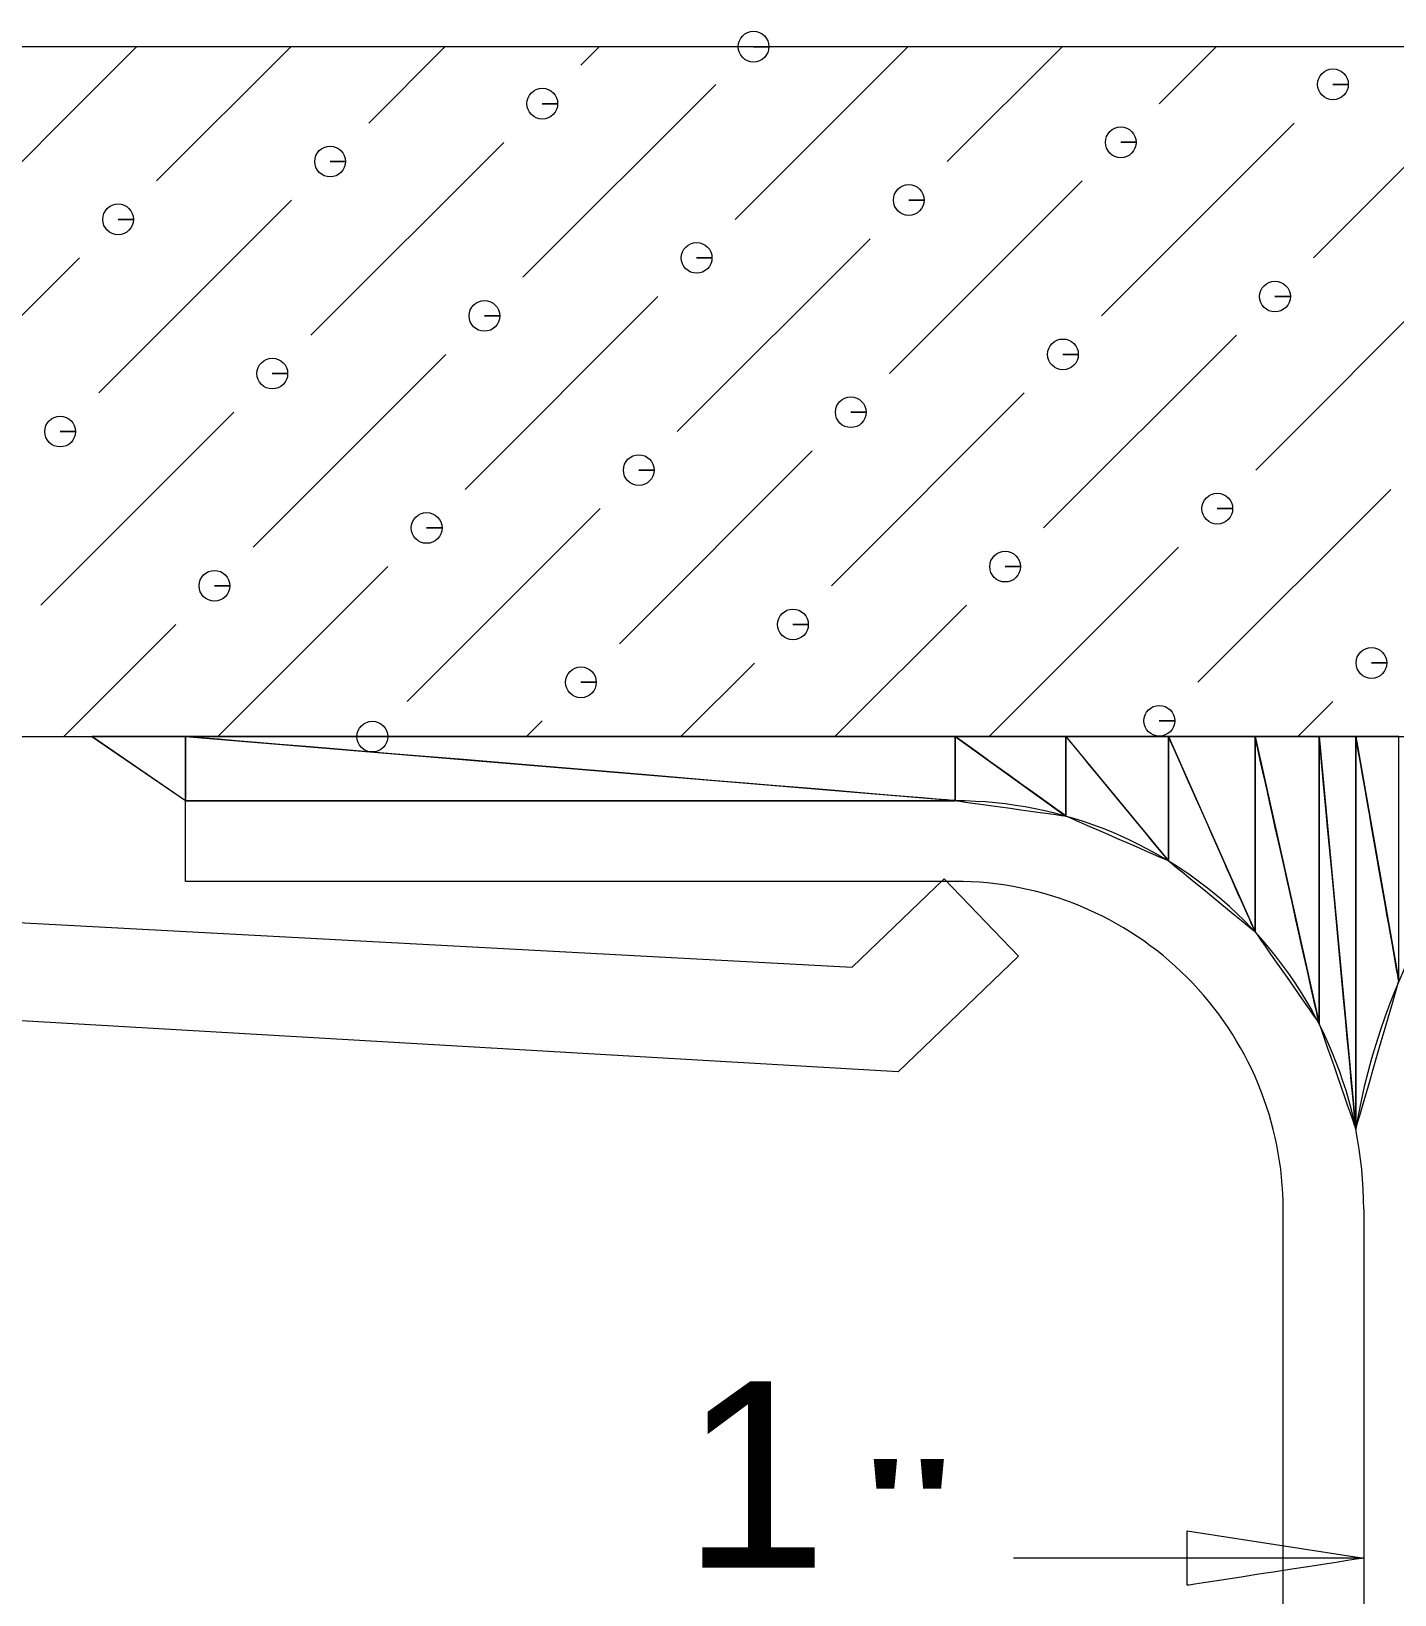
# Model space of a CAD drawing. Extents: x 2941 to 4341, y 9759 to 10726.
# Drawn here: x 3285.1 to 3309.84, y 10193.56 to 10221.91 of the extents above; entities that cross this region are included whole.
import ezdxf

# ---------------------------------------------------------------- set-up
doc = ezdxf.new("R2010")
doc.units = 0
doc.layers.add('尺寸標注', color=1, linetype='CONTINUOUS', lineweight=30)
doc.styles.add('0', font='arial.ttf', dxfattribs={"height": 1})

msp = doc.modelspace()

# ---------------------------------------------------------------- linework, layer by layer
at = {"layer": '尺寸標注', "lineweight": 9}
for points, knots in [([(3298.20741, 10221.63187), (3298.20741, 10221.63187), (3298.48668, 10221.63187), (3298.48668, 10221.63187), (3298.48668, 10221.63187), (3298.48668, 10221.78593), (3298.36147, 10221.91113), (3298.20741, 10221.91113), (3298.20741, 10221.91113), (3298.0539, 10221.91113), (3297.9287, 10221.78593), (3297.9287, 10221.63187), (3297.9287, 10221.63187), (3297.9287, 10221.47836), (3298.0539, 10221.35315), (3298.20741, 10221.35315), (3298.20741, 10221.35315), (3298.36147, 10221.35315), (3298.48668, 10221.47836), (3298.48668, 10221.63187), (3298.48668, 10221.63187), (3298.48668, 10221.63187), (3298.20741, 10221.63187), (3298.20741, 10221.63187)], [0, 0, 0, 0, 0.14285714, 0.14285714, 0.14285714, 0.14285715, 0.28571429, 0.28571429, 0.28571429, 0.2857143, 0.42857143, 0.42857143, 0.42857143, 0.42857144, 0.57142857, 0.57142857, 0.57142857, 0.57142858, 0.71428571, 0.71428571, 0.71428571, 0.71428572, 1, 1, 1, 1]), ([(3308.71762, 10220.94868), (3308.71762, 10220.94868), (3308.99633, 10220.94868), (3308.99633, 10220.94868), (3308.99633, 10220.94868), (3308.99633, 10221.1022), (3308.87113, 10221.22795), (3308.71762, 10221.22795), (3308.71762, 10221.22795), (3308.56356, 10221.22795), (3308.43835, 10221.1022), (3308.43835, 10220.94868), (3308.43835, 10220.94868), (3308.43835, 10220.79462), (3308.56356, 10220.66942), (3308.71762, 10220.66942), (3308.71762, 10220.66942), (3308.87113, 10220.66942), (3308.99633, 10220.79462), (3308.99633, 10220.94868), (3308.99633, 10220.94868), (3308.99633, 10220.94868), (3308.71762, 10220.94868), (3308.71762, 10220.94868)], [0, 0, 0, 0, 0.14285714, 0.14285714, 0.14285714, 0.14285715, 0.28571429, 0.28571429, 0.28571429, 0.2857143, 0.42857143, 0.42857143, 0.42857143, 0.42857144, 0.57142857, 0.57142857, 0.57142857, 0.57142858, 0.71428571, 0.71428571, 0.71428571, 0.71428572, 1, 1, 1, 1]), ([(3294.37503, 10220.59811), (3294.37503, 10220.59811), (3294.65375, 10220.59811), (3294.65375, 10220.59811), (3294.65375, 10220.59811), (3294.65375, 10220.75162), (3294.52854, 10220.87737), (3294.37503, 10220.87737), (3294.37503, 10220.87737), (3294.22097, 10220.87737), (3294.09577, 10220.75162), (3294.09577, 10220.59811), (3294.09577, 10220.59811), (3294.09577, 10220.44405), (3294.22097, 10220.31884), (3294.37503, 10220.31884), (3294.37503, 10220.31884), (3294.52854, 10220.31884), (3294.65375, 10220.44405), (3294.65375, 10220.59811), (3294.65375, 10220.59811), (3294.65375, 10220.59811), (3294.37503, 10220.59811), (3294.37503, 10220.59811)], [0, 0, 0, 0, 0.14285714, 0.14285714, 0.14285714, 0.14285715, 0.28571429, 0.28571429, 0.28571429, 0.2857143, 0.42857143, 0.42857143, 0.42857143, 0.42857144, 0.57142857, 0.57142857, 0.57142857, 0.57142858, 0.71428571, 0.71428571, 0.71428571, 0.71428572, 1, 1, 1, 1]), ([(3304.8689, 10219.89695), (3304.8689, 10219.89695), (3305.14816, 10219.89695), (3305.14816, 10219.89695), (3305.14816, 10219.89695), (3305.14816, 10220.05047), (3305.02241, 10220.17622), (3304.8689, 10220.17622), (3304.8689, 10220.17622), (3304.71539, 10220.17622), (3304.58964, 10220.05047), (3304.58964, 10219.89695), (3304.58964, 10219.89695), (3304.58964, 10219.74344), (3304.71539, 10219.61769), (3304.8689, 10219.61769), (3304.8689, 10219.61769), (3305.02241, 10219.61769), (3305.14816, 10219.74344), (3305.14816, 10219.89695), (3305.14816, 10219.89695), (3305.14816, 10219.89695), (3304.8689, 10219.89695), (3304.8689, 10219.89695)], [0, 0, 0, 0, 0.14285714, 0.14285714, 0.14285714, 0.14285715, 0.28571429, 0.28571429, 0.28571429, 0.2857143, 0.42857143, 0.42857143, 0.42857143, 0.42857144, 0.57142857, 0.57142857, 0.57142857, 0.57142858, 0.71428571, 0.71428571, 0.71428571, 0.71428572, 1, 1, 1, 1]), ([(3290.52632, 10219.5491), (3290.52632, 10219.5491), (3290.80558, 10219.5491), (3290.80558, 10219.5491), (3290.80558, 10219.5491), (3290.80558, 10219.70261), (3290.67983, 10219.82782), (3290.52632, 10219.82782), (3290.52632, 10219.82782), (3290.3728, 10219.82782), (3290.24705, 10219.70261), (3290.24705, 10219.5491), (3290.24705, 10219.5491), (3290.24705, 10219.39504), (3290.3728, 10219.26984), (3290.52632, 10219.26984), (3290.52632, 10219.26984), (3290.67983, 10219.26984), (3290.80558, 10219.39504), (3290.80558, 10219.5491), (3290.80558, 10219.5491), (3290.80558, 10219.5491), (3290.52632, 10219.5491), (3290.52632, 10219.5491)], [0, 0, 0, 0, 0.14285714, 0.14285714, 0.14285714, 0.14285715, 0.28571429, 0.28571429, 0.28571429, 0.2857143, 0.42857143, 0.42857143, 0.42857143, 0.42857144, 0.57142857, 0.57142857, 0.57142857, 0.57142858, 0.71428571, 0.71428571, 0.71428571, 0.71428572, 1, 1, 1, 1]), ([(3301.02291, 10218.85013), (3301.02291, 10218.85013), (3301.30217, 10218.85013), (3301.30217, 10218.85013), (3301.30217, 10218.85013), (3301.30217, 10219.00418), (3301.17642, 10219.12939), (3301.02291, 10219.12939), (3301.02291, 10219.12939), (3300.86885, 10219.12939), (3300.74365, 10219.00418), (3300.74365, 10218.85013), (3300.74365, 10218.85013), (3300.74365, 10218.69661), (3300.86885, 10218.57141), (3301.02291, 10218.57141), (3301.02291, 10218.57141), (3301.17642, 10218.57141), (3301.30217, 10218.69661), (3301.30217, 10218.85013), (3301.30217, 10218.85013), (3301.30217, 10218.85013), (3301.02291, 10218.85013), (3301.02291, 10218.85013)], [0, 0, 0, 0, 0.14285714, 0.14285714, 0.14285714, 0.14285715, 0.28571429, 0.28571429, 0.28571429, 0.2857143, 0.42857143, 0.42857143, 0.42857143, 0.42857144, 0.57142857, 0.57142857, 0.57142857, 0.57142858, 0.71428571, 0.71428571, 0.71428571, 0.71428572, 1, 1, 1, 1]), ([(3286.68032, 10218.49955), (3286.68032, 10218.49955), (3286.95959, 10218.49955), (3286.95959, 10218.49955), (3286.95959, 10218.49955), (3286.95959, 10218.65361), (3286.83384, 10218.77881), (3286.68032, 10218.77881), (3286.68032, 10218.77881), (3286.52627, 10218.77881), (3286.40106, 10218.65361), (3286.40106, 10218.49955), (3286.40106, 10218.49955), (3286.40106, 10218.34604), (3286.52627, 10218.22083), (3286.68032, 10218.22083), (3286.68032, 10218.22083), (3286.83384, 10218.22083), (3286.95959, 10218.34604), (3286.95959, 10218.49955), (3286.95959, 10218.49955), (3286.95959, 10218.49955), (3286.68032, 10218.49955), (3286.68032, 10218.49955)], [0, 0, 0, 0, 0.14285714, 0.14285714, 0.14285714, 0.14285715, 0.28571429, 0.28571429, 0.28571429, 0.2857143, 0.42857143, 0.42857143, 0.42857143, 0.42857144, 0.57142857, 0.57142857, 0.57142857, 0.57142858, 0.71428571, 0.71428571, 0.71428571, 0.71428572, 1, 1, 1, 1]), ([(3297.17419, 10217.80112), (3297.17419, 10217.80112), (3297.45346, 10217.80112), (3297.45346, 10217.80112), (3297.45346, 10217.80112), (3297.45346, 10217.95518), (3297.32825, 10218.08038), (3297.17419, 10218.08038), (3297.17419, 10218.08038), (3297.02068, 10218.08038), (3296.89548, 10217.95518), (3296.89548, 10217.80112), (3296.89548, 10217.80112), (3296.89548, 10217.64761), (3297.02068, 10217.5224), (3297.17419, 10217.5224), (3297.17419, 10217.5224), (3297.32825, 10217.5224), (3297.45346, 10217.64761), (3297.45346, 10217.80112), (3297.45346, 10217.80112), (3297.45346, 10217.80112), (3297.17419, 10217.80112), (3297.17419, 10217.80112)], [0, 0, 0, 0, 0.14285714, 0.14285714, 0.14285714, 0.14285715, 0.28571429, 0.28571429, 0.28571429, 0.2857143, 0.42857143, 0.42857143, 0.42857143, 0.42857144, 0.57142857, 0.57142857, 0.57142857, 0.57142858, 0.71428571, 0.71428571, 0.71428571, 0.71428572, 1, 1, 1, 1]), ([(3307.66589, 10217.09997), (3307.66589, 10217.09997), (3307.94461, 10217.09997), (3307.94461, 10217.09997), (3307.94461, 10217.09997), (3307.94461, 10217.25403), (3307.8194, 10217.37923), (3307.66589, 10217.37923), (3307.66589, 10217.37923), (3307.51183, 10217.37923), (3307.38663, 10217.25403), (3307.38663, 10217.09997), (3307.38663, 10217.09997), (3307.38663, 10216.94645), (3307.51183, 10216.82125), (3307.66589, 10216.82125), (3307.66589, 10216.82125), (3307.8194, 10216.82125), (3307.94461, 10216.94645), (3307.94461, 10217.09997), (3307.94461, 10217.09997), (3307.94461, 10217.09997), (3307.66589, 10217.09997), (3307.66589, 10217.09997)], [0, 0, 0, 0, 0.14285714, 0.14285714, 0.14285714, 0.14285715, 0.28571429, 0.28571429, 0.28571429, 0.2857143, 0.42857143, 0.42857143, 0.42857143, 0.42857144, 0.57142857, 0.57142857, 0.57142857, 0.57142858, 0.71428571, 0.71428571, 0.71428571, 0.71428572, 1, 1, 1, 1]), ([(3293.32548, 10216.74939), (3293.32548, 10216.74939), (3293.60474, 10216.74939), (3293.60474, 10216.74939), (3293.60474, 10216.74939), (3293.60474, 10216.90345), (3293.47954, 10217.02865), (3293.32548, 10217.02865), (3293.32548, 10217.02865), (3293.17197, 10217.02865), (3293.04676, 10216.90345), (3293.04676, 10216.74939), (3293.04676, 10216.74939), (3293.04676, 10216.59588), (3293.17197, 10216.47067), (3293.32548, 10216.47067), (3293.32548, 10216.47067), (3293.47954, 10216.47067), (3293.60474, 10216.59588), (3293.60474, 10216.74939), (3293.60474, 10216.74939), (3293.60474, 10216.74939), (3293.32548, 10216.74939), (3293.32548, 10216.74939)], [0, 0, 0, 0, 0.14285714, 0.14285714, 0.14285714, 0.14285715, 0.28571429, 0.28571429, 0.28571429, 0.2857143, 0.42857143, 0.42857143, 0.42857143, 0.42857144, 0.57142857, 0.57142857, 0.57142857, 0.57142858, 0.71428571, 0.71428571, 0.71428571, 0.71428572, 1, 1, 1, 1]), ([(3303.8199, 10216.05096), (3303.8199, 10216.05096), (3304.09861, 10216.05096), (3304.09861, 10216.05096), (3304.09861, 10216.05096), (3304.09861, 10216.20447), (3303.97341, 10216.33022), (3303.8199, 10216.33022), (3303.8199, 10216.33022), (3303.66584, 10216.33022), (3303.54063, 10216.20447), (3303.54063, 10216.05096), (3303.54063, 10216.05096), (3303.54063, 10215.8969), (3303.66584, 10215.7717), (3303.8199, 10215.7717), (3303.8199, 10215.7717), (3303.97341, 10215.7717), (3304.09861, 10215.8969), (3304.09861, 10216.05096), (3304.09861, 10216.05096), (3304.09861, 10216.05096), (3303.8199, 10216.05096), (3303.8199, 10216.05096)], [0, 0, 0, 0, 0.14285714, 0.14285714, 0.14285714, 0.14285715, 0.28571429, 0.28571429, 0.28571429, 0.2857143, 0.42857143, 0.42857143, 0.42857143, 0.42857144, 0.57142857, 0.57142857, 0.57142857, 0.57142858, 0.71428571, 0.71428571, 0.71428571, 0.71428572, 1, 1, 1, 1]), ([(3289.47731, 10215.70311), (3289.47731, 10215.70311), (3289.75603, 10215.70311), (3289.75603, 10215.70311), (3289.75603, 10215.70311), (3289.75603, 10215.85662), (3289.63082, 10215.98183), (3289.47731, 10215.98183), (3289.47731, 10215.98183), (3289.32325, 10215.98183), (3289.19805, 10215.85662), (3289.19805, 10215.70311), (3289.19805, 10215.70311), (3289.19805, 10215.54905), (3289.32325, 10215.42384), (3289.47731, 10215.42384), (3289.47731, 10215.42384), (3289.63082, 10215.42384), (3289.75603, 10215.54905), (3289.75603, 10215.70311), (3289.75603, 10215.70311), (3289.75603, 10215.70311), (3289.47731, 10215.70311), (3289.47731, 10215.70311)], [0, 0, 0, 0, 0.14285714, 0.14285714, 0.14285714, 0.14285715, 0.28571429, 0.28571429, 0.28571429, 0.2857143, 0.42857143, 0.42857143, 0.42857143, 0.42857144, 0.57142857, 0.57142857, 0.57142857, 0.57142858, 0.71428571, 0.71428571, 0.71428571, 0.71428572, 1, 1, 1, 1]), ([(3299.97118, 10215.00196), (3299.97118, 10215.00196), (3300.25044, 10215.00196), (3300.25044, 10215.00196), (3300.25044, 10215.00196), (3300.25044, 10215.15547), (3300.12469, 10215.28067), (3299.97118, 10215.28067), (3299.97118, 10215.28067), (3299.81767, 10215.28067), (3299.69192, 10215.15547), (3299.69192, 10215.00196), (3299.69192, 10215.00196), (3299.69192, 10214.8479), (3299.81767, 10214.72269), (3299.97118, 10214.72269), (3299.97118, 10214.72269), (3300.12469, 10214.72269), (3300.25044, 10214.8479), (3300.25044, 10215.00196), (3300.25044, 10215.00196), (3300.25044, 10215.00196), (3299.97118, 10215.00196), (3299.97118, 10215.00196)], [0, 0, 0, 0, 0.14285714, 0.14285714, 0.14285714, 0.14285715, 0.28571429, 0.28571429, 0.28571429, 0.2857143, 0.42857143, 0.42857143, 0.42857143, 0.42857144, 0.57142857, 0.57142857, 0.57142857, 0.57142858, 0.71428571, 0.71428571, 0.71428571, 0.71428572, 1, 1, 1, 1]), ([(3285.6286, 10214.65138), (3285.6286, 10214.65138), (3285.90786, 10214.65138), (3285.90786, 10214.65138), (3285.90786, 10214.65138), (3285.90786, 10214.80489), (3285.78211, 10214.9301), (3285.6286, 10214.9301), (3285.6286, 10214.9301), (3285.47508, 10214.9301), (3285.34933, 10214.80489), (3285.34933, 10214.65138), (3285.34933, 10214.65138), (3285.34933, 10214.49732), (3285.47508, 10214.37212), (3285.6286, 10214.37212), (3285.6286, 10214.37212), (3285.78211, 10214.37212), (3285.90786, 10214.49732), (3285.90786, 10214.65138), (3285.90786, 10214.65138), (3285.90786, 10214.65138), (3285.6286, 10214.65138), (3285.6286, 10214.65138)], [0, 0, 0, 0, 0.14285714, 0.14285714, 0.14285714, 0.14285715, 0.28571429, 0.28571429, 0.28571429, 0.2857143, 0.42857143, 0.42857143, 0.42857143, 0.42857144, 0.57142857, 0.57142857, 0.57142857, 0.57142858, 0.71428571, 0.71428571, 0.71428571, 0.71428572, 1, 1, 1, 1]), ([(3296.12519, 10213.95241), (3296.12519, 10213.95241), (3296.40445, 10213.95241), (3296.40445, 10213.95241), (3296.40445, 10213.95241), (3296.40445, 10214.10646), (3296.2787, 10214.23167), (3296.12519, 10214.23167), (3296.12519, 10214.23167), (3295.97113, 10214.23167), (3295.84593, 10214.10646), (3295.84593, 10213.95241), (3295.84593, 10213.95241), (3295.84593, 10213.79889), (3295.97113, 10213.67369), (3296.12519, 10213.67369), (3296.12519, 10213.67369), (3296.2787, 10213.67369), (3296.40445, 10213.79889), (3296.40445, 10213.95241), (3296.40445, 10213.95241), (3296.40445, 10213.95241), (3296.12519, 10213.95241), (3296.12519, 10213.95241)], [0, 0, 0, 0, 0.14285714, 0.14285714, 0.14285714, 0.14285715, 0.28571429, 0.28571429, 0.28571429, 0.2857143, 0.42857143, 0.42857143, 0.42857143, 0.42857144, 0.57142857, 0.57142857, 0.57142857, 0.57142858, 0.71428571, 0.71428571, 0.71428571, 0.71428572, 1, 1, 1, 1]), ([(3306.61906, 10213.25398), (3306.61906, 10213.25398), (3306.89832, 10213.25398), (3306.89832, 10213.25398), (3306.89832, 10213.25398), (3306.89832, 10213.40803), (3306.77312, 10213.53324), (3306.61906, 10213.53324), (3306.61906, 10213.53324), (3306.46555, 10213.53324), (3306.34034, 10213.40803), (3306.34034, 10213.25398), (3306.34034, 10213.25398), (3306.34034, 10213.10046), (3306.46555, 10212.97471), (3306.61906, 10212.97471), (3306.61906, 10212.97471), (3306.77312, 10212.97471), (3306.89832, 10213.10046), (3306.89832, 10213.25398), (3306.89832, 10213.25398), (3306.89832, 10213.25398), (3306.61906, 10213.25398), (3306.61906, 10213.25398)], [0, 0, 0, 0, 0.14285714, 0.14285714, 0.14285714, 0.14285715, 0.28571429, 0.28571429, 0.28571429, 0.2857143, 0.42857143, 0.42857143, 0.42857143, 0.42857144, 0.57142857, 0.57142857, 0.57142857, 0.57142858, 0.71428571, 0.71428571, 0.71428571, 0.71428572, 1, 1, 1, 1]), ([(3292.27647, 10212.9034), (3292.27647, 10212.9034), (3292.55574, 10212.9034), (3292.55574, 10212.9034), (3292.55574, 10212.9034), (3292.55574, 10213.05746), (3292.43053, 10213.18266), (3292.27647, 10213.18266), (3292.27647, 10213.18266), (3292.12296, 10213.18266), (3291.99776, 10213.05746), (3291.99776, 10212.9034), (3291.99776, 10212.9034), (3291.99776, 10212.74989), (3292.12296, 10212.62468), (3292.27647, 10212.62468), (3292.27647, 10212.62468), (3292.43053, 10212.62468), (3292.55574, 10212.74989), (3292.55574, 10212.9034), (3292.55574, 10212.9034), (3292.55574, 10212.9034), (3292.27647, 10212.9034), (3292.27647, 10212.9034)], [0, 0, 0, 0, 0.14285714, 0.14285714, 0.14285714, 0.14285715, 0.28571429, 0.28571429, 0.28571429, 0.2857143, 0.42857143, 0.42857143, 0.42857143, 0.42857144, 0.57142857, 0.57142857, 0.57142857, 0.57142858, 0.71428571, 0.71428571, 0.71428571, 0.71428572, 1, 1, 1, 1]), ([(3302.77035, 10212.20225), (3302.77035, 10212.20225), (3303.04961, 10212.20225), (3303.04961, 10212.20225), (3303.04961, 10212.20225), (3303.04961, 10212.3563), (3302.9244, 10212.48151), (3302.77035, 10212.48151), (3302.77035, 10212.48151), (3302.61683, 10212.48151), (3302.49163, 10212.3563), (3302.49163, 10212.20225), (3302.49163, 10212.20225), (3302.49163, 10212.04873), (3302.61683, 10211.92353), (3302.77035, 10211.92353), (3302.77035, 10211.92353), (3302.9244, 10211.92353), (3303.04961, 10212.04873), (3303.04961, 10212.20225), (3303.04961, 10212.20225), (3303.04961, 10212.20225), (3302.77035, 10212.20225), (3302.77035, 10212.20225)], [0, 0, 0, 0, 0.14285714, 0.14285714, 0.14285714, 0.14285715, 0.28571429, 0.28571429, 0.28571429, 0.2857143, 0.42857143, 0.42857143, 0.42857143, 0.42857144, 0.57142857, 0.57142857, 0.57142857, 0.57142858, 0.71428571, 0.71428571, 0.71428571, 0.71428572, 1, 1, 1, 1]), ([(3288.42776, 10211.85439), (3288.42776, 10211.85439), (3288.70702, 10211.85439), (3288.70702, 10211.85439), (3288.70702, 10211.85439), (3288.70702, 10212.00791), (3288.58182, 10212.13311), (3288.42776, 10212.13311), (3288.42776, 10212.13311), (3288.27425, 10212.13311), (3288.14904, 10212.00791), (3288.14904, 10211.85439), (3288.14904, 10211.85439), (3288.14904, 10211.70034), (3288.27425, 10211.57513), (3288.42776, 10211.57513), (3288.42776, 10211.57513), (3288.58182, 10211.57513), (3288.70702, 10211.70034), (3288.70702, 10211.85439), (3288.70702, 10211.85439), (3288.70702, 10211.85439), (3288.42776, 10211.85439), (3288.42776, 10211.85439)], [0, 0, 0, 0, 0.14285714, 0.14285714, 0.14285714, 0.14285715, 0.28571429, 0.28571429, 0.28571429, 0.2857143, 0.42857143, 0.42857143, 0.42857143, 0.42857144, 0.57142857, 0.57142857, 0.57142857, 0.57142858, 0.71428571, 0.71428571, 0.71428571, 0.71428572, 1, 1, 1, 1]), ([(3298.92218, 10211.15324), (3298.92218, 10211.15324), (3299.20089, 10211.15324), (3299.20089, 10211.15324), (3299.20089, 10211.15324), (3299.20089, 10211.30675), (3299.07569, 10211.4325), (3298.92218, 10211.4325), (3298.92218, 10211.4325), (3298.76812, 10211.4325), (3298.64291, 10211.30675), (3298.64291, 10211.15324), (3298.64291, 10211.15324), (3298.64291, 10210.99918), (3298.76812, 10210.87398), (3298.92218, 10210.87398), (3298.92218, 10210.87398), (3299.07569, 10210.87398), (3299.20089, 10210.99918), (3299.20089, 10211.15324), (3299.20089, 10211.15324), (3299.20089, 10211.15324), (3298.92218, 10211.15324), (3298.92218, 10211.15324)], [0, 0, 0, 0, 0.14285714, 0.14285714, 0.14285714, 0.14285715, 0.28571429, 0.28571429, 0.28571429, 0.2857143, 0.42857143, 0.42857143, 0.42857143, 0.42857144, 0.57142857, 0.57142857, 0.57142857, 0.57142858, 0.71428571, 0.71428571, 0.71428571, 0.71428572, 1, 1, 1, 1]), ([(3309.41605, 10210.45481), (3309.41605, 10210.45481), (3309.69531, 10210.45481), (3309.69531, 10210.45481), (3309.69531, 10210.45481), (3309.69531, 10210.60832), (3309.5701, 10210.73353), (3309.41605, 10210.73353), (3309.41605, 10210.73353), (3309.26253, 10210.73353), (3309.13678, 10210.60832), (3309.13678, 10210.45481), (3309.13678, 10210.45481), (3309.13678, 10210.30075), (3309.26253, 10210.17555), (3309.41605, 10210.17555), (3309.41605, 10210.17555), (3309.5701, 10210.17555), (3309.69531, 10210.30075), (3309.69531, 10210.45481), (3309.69531, 10210.45481), (3309.69531, 10210.45481), (3309.41605, 10210.45481), (3309.41605, 10210.45481)], [0, 0, 0, 0, 0.14285714, 0.14285714, 0.14285714, 0.14285715, 0.28571429, 0.28571429, 0.28571429, 0.2857143, 0.42857143, 0.42857143, 0.42857143, 0.42857144, 0.57142857, 0.57142857, 0.57142857, 0.57142858, 0.71428571, 0.71428571, 0.71428571, 0.71428572, 1, 1, 1, 1]), ([(3295.07618, 10210.10424), (3295.07618, 10210.10424), (3295.3549, 10210.10424), (3295.3549, 10210.10424), (3295.3549, 10210.10424), (3295.3549, 10210.25775), (3295.2297, 10210.38295), (3295.07618, 10210.38295), (3295.07618, 10210.38295), (3294.92213, 10210.38295), (3294.79692, 10210.25775), (3294.79692, 10210.10424), (3294.79692, 10210.10424), (3294.79692, 10209.95018), (3294.92213, 10209.82497), (3295.07618, 10209.82497), (3295.07618, 10209.82497), (3295.2297, 10209.82497), (3295.3549, 10209.95018), (3295.3549, 10210.10424), (3295.3549, 10210.10424), (3295.3549, 10210.10424), (3295.07618, 10210.10424), (3295.07618, 10210.10424)], [0, 0, 0, 0, 0.14285714, 0.14285714, 0.14285714, 0.14285715, 0.28571429, 0.28571429, 0.28571429, 0.2857143, 0.42857143, 0.42857143, 0.42857143, 0.42857144, 0.57142857, 0.57142857, 0.57142857, 0.57142858, 0.71428571, 0.71428571, 0.71428571, 0.71428572, 1, 1, 1, 1]), ([(3305.56733, 10209.40526), (3305.56733, 10209.40526), (3305.84659, 10209.40526), (3305.84659, 10209.40526), (3305.84659, 10209.40526), (3305.84659, 10209.55932), (3305.72139, 10209.68452), (3305.56733, 10209.68452), (3305.56733, 10209.68452), (3305.41382, 10209.68452), (3305.28861, 10209.55932), (3305.28861, 10209.40526), (3305.28861, 10209.40526), (3305.28861, 10209.25175), (3305.41382, 10209.12654), (3305.56733, 10209.12654), (3305.56733, 10209.12654), (3305.72139, 10209.12654), (3305.84659, 10209.25175), (3305.84659, 10209.40526), (3305.84659, 10209.40526), (3305.84659, 10209.40526), (3305.56733, 10209.40526), (3305.56733, 10209.40526)], [0, 0, 0, 0, 0.14285714, 0.14285714, 0.14285714, 0.14285715, 0.28571429, 0.28571429, 0.28571429, 0.2857143, 0.42857143, 0.42857143, 0.42857143, 0.42857144, 0.57142857, 0.57142857, 0.57142857, 0.57142858, 0.71428571, 0.71428571, 0.71428571, 0.71428572, 1, 1, 1, 1]), ([(3291.2917, 10209.11946), (3291.2917, 10209.11946), (3291.57097, 10209.11946), (3291.57097, 10209.11946), (3291.57097, 10209.11946), (3291.57097, 10209.27298), (3291.44576, 10209.39873), (3291.2917, 10209.39873), (3291.2917, 10209.39873), (3291.13819, 10209.39873), (3291.01299, 10209.27298), (3291.01299, 10209.11946), (3291.01299, 10209.11946), (3291.01299, 10208.96595), (3291.13819, 10208.8402), (3291.2917, 10208.8402), (3291.2917, 10208.8402), (3291.44576, 10208.8402), (3291.57097, 10208.96595), (3291.57097, 10209.11946), (3291.57097, 10209.11946), (3291.57097, 10209.11946), (3291.2917, 10209.11946), (3291.2917, 10209.11946)], [0, 0, 0, 0, 0.14285714, 0.14285714, 0.14285714, 0.14285715, 0.28571429, 0.28571429, 0.28571429, 0.2857143, 0.42857143, 0.42857143, 0.42857143, 0.42857144, 0.57142857, 0.57142857, 0.57142857, 0.57142858, 0.71428571, 0.71428571, 0.71428571, 0.71428572, 1, 1, 1, 1]), ([(3287.90298, 10207.95832), (3287.90298, 10207.95832), (3286.20182, 10209.1211), (3286.20182, 10209.1211), (3286.20182, 10209.1211), (3286.20182, 10209.1211), (3287.90298, 10209.1211), (3287.90298, 10209.1211), (3287.90298, 10209.1211), (3287.90298, 10209.1211), (3287.90298, 10207.95832), (3287.90298, 10207.95832)], [0, 0, 0, 0, 0.25, 0.25, 0.25, 0.25000001, 0.5, 0.5, 0.5, 0.50000001, 1, 1, 1, 1]), ([(3287.90298, 10207.95832), (3287.90298, 10207.95832), (3287.90298, 10209.1211), (3287.90298, 10209.1211), (3287.90298, 10209.1211), (3287.90298, 10209.1211), (3301.86396, 10207.95832), (3301.86396, 10207.95832), (3301.86396, 10207.95832), (3301.86396, 10207.95832), (3287.90298, 10207.95832), (3287.90298, 10207.95832)], [0, 0, 0, 0, 0.25, 0.25, 0.25, 0.25000001, 0.5, 0.5, 0.5, 0.50000001, 1, 1, 1, 1]), ([(3301.86396, 10207.95832), (3301.86396, 10207.95832), (3287.90298, 10209.1211), (3287.90298, 10209.1211), (3287.90298, 10209.1211), (3287.90298, 10209.1211), (3301.86396, 10209.1211), (3301.86396, 10209.1211), (3301.86396, 10209.1211), (3301.86396, 10209.1211), (3301.86396, 10207.95832), (3301.86396, 10207.95832)], [0, 0, 0, 0, 0.25, 0.25, 0.25, 0.25000001, 0.5, 0.5, 0.5, 0.50000001, 1, 1, 1, 1]), ([(3301.86396, 10207.95832), (3301.86396, 10207.95832), (3301.86396, 10209.1211), (3301.86396, 10209.1211), (3301.86396, 10209.1211), (3301.86396, 10209.1211), (3303.87488, 10207.67905), (3303.87488, 10207.67905), (3303.87488, 10207.67905), (3303.87488, 10207.67905), (3301.86396, 10207.95832), (3301.86396, 10207.95832)], [0, 0, 0, 0, 0.25, 0.25, 0.25, 0.25000001, 0.5, 0.5, 0.5, 0.50000001, 1, 1, 1, 1]), ([(3303.87488, 10207.67905), (3303.87488, 10207.67905), (3301.86396, 10209.1211), (3301.86396, 10209.1211), (3301.86396, 10209.1211), (3301.86396, 10209.1211), (3303.87488, 10209.1211), (3303.87488, 10209.1211), (3303.87488, 10209.1211), (3303.87488, 10209.1211), (3303.87488, 10207.67905), (3303.87488, 10207.67905)], [0, 0, 0, 0, 0.25, 0.25, 0.25, 0.25000001, 0.5, 0.5, 0.5, 0.50000001, 1, 1, 1, 1]), ([(3303.87488, 10207.67905), (3303.87488, 10207.67905), (3303.87488, 10209.1211), (3303.87488, 10209.1211), (3303.87488, 10209.1211), (3303.87488, 10209.1211), (3305.73445, 10206.86685), (3305.73445, 10206.86685), (3305.73445, 10206.86685), (3305.73445, 10206.86685), (3303.87488, 10207.67905), (3303.87488, 10207.67905)], [0, 0, 0, 0, 0.25, 0.25, 0.25, 0.25000001, 0.5, 0.5, 0.5, 0.50000001, 1, 1, 1, 1]), ([(3305.73445, 10206.86685), (3305.73445, 10206.86685), (3303.87488, 10209.1211), (3303.87488, 10209.1211), (3303.87488, 10209.1211), (3303.87488, 10209.1211), (3305.73445, 10209.1211), (3305.73445, 10209.1211), (3305.73445, 10209.1211), (3305.73445, 10209.1211), (3305.73445, 10206.86685), (3305.73445, 10206.86685)], [0, 0, 0, 0, 0.25, 0.25, 0.25, 0.25000001, 0.5, 0.5, 0.5, 0.50000001, 1, 1, 1, 1]), ([(3305.73445, 10206.86685), (3305.73445, 10206.86685), (3305.73445, 10209.1211), (3305.73445, 10209.1211), (3305.73445, 10209.1211), (3305.73445, 10209.1211), (3307.30388, 10205.58104), (3307.30388, 10205.58104), (3307.30388, 10205.58104), (3307.30388, 10205.58104), (3305.73445, 10206.86685), (3305.73445, 10206.86685)], [0, 0, 0, 0, 0.25, 0.25, 0.25, 0.25000001, 0.5, 0.5, 0.5, 0.50000001, 1, 1, 1, 1]), ([(3307.30388, 10205.58104), (3307.30388, 10205.58104), (3305.73445, 10209.1211), (3305.73445, 10209.1211), (3305.73445, 10209.1211), (3305.73445, 10209.1211), (3307.30388, 10209.1211), (3307.30388, 10209.1211), (3307.30388, 10209.1211), (3307.30388, 10209.1211), (3307.30388, 10205.58104), (3307.30388, 10205.58104)], [0, 0, 0, 0, 0.25, 0.25, 0.25, 0.25000001, 0.5, 0.5, 0.5, 0.50000001, 1, 1, 1, 1]), ([(3307.30388, 10205.58104), (3307.30388, 10205.58104), (3307.30388, 10209.1211), (3307.30388, 10209.1211), (3307.30388, 10209.1211), (3307.30388, 10209.1211), (3308.46666, 10203.91526), (3308.46666, 10203.91526), (3308.46666, 10203.91526), (3308.46666, 10203.91526), (3307.30388, 10205.58104), (3307.30388, 10205.58104)], [0, 0, 0, 0, 0.25, 0.25, 0.25, 0.25000001, 0.5, 0.5, 0.5, 0.50000001, 1, 1, 1, 1]), ([(3308.46666, 10203.91526), (3308.46666, 10203.91526), (3307.30388, 10209.1211), (3307.30388, 10209.1211), (3307.30388, 10209.1211), (3307.30388, 10209.1211), (3308.46666, 10209.1211), (3308.46666, 10209.1211), (3308.46666, 10209.1211), (3308.46666, 10209.1211), (3308.46666, 10203.91526), (3308.46666, 10203.91526)], [0, 0, 0, 0, 0.25, 0.25, 0.25, 0.25000001, 0.5, 0.5, 0.5, 0.50000001, 1, 1, 1, 1]), ([(3308.46666, 10203.91526), (3308.46666, 10203.91526), (3308.46666, 10209.1211), (3308.46666, 10209.1211), (3308.46666, 10209.1211), (3308.46666, 10209.1211), (3309.13188, 10201.99798), (3309.13188, 10201.99798), (3309.13188, 10201.99798), (3309.13188, 10201.99798), (3308.46666, 10203.91526), (3308.46666, 10203.91526)], [0, 0, 0, 0, 0.25, 0.25, 0.25, 0.25000001, 0.5, 0.5, 0.5, 0.50000001, 1, 1, 1, 1]), ([(3309.13188, 10201.99798), (3309.13188, 10201.99798), (3308.46666, 10209.1211), (3308.46666, 10209.1211), (3308.46666, 10209.1211), (3308.46666, 10209.1211), (3309.13188, 10209.1211), (3309.13188, 10209.1211), (3309.13188, 10209.1211), (3309.13188, 10209.1211), (3309.13188, 10201.99798), (3309.13188, 10201.99798)], [0, 0, 0, 0, 0.25, 0.25, 0.25, 0.25000001, 0.5, 0.5, 0.5, 0.50000001, 1, 1, 1, 1]), ([(3309.13188, 10201.99798), (3309.13188, 10201.99798), (3309.13188, 10209.1211), (3309.13188, 10209.1211), (3309.13188, 10209.1211), (3309.13188, 10209.1211), (3309.91088, 10204.68119), (3309.91088, 10204.68119), (3309.91088, 10204.68119), (3309.91088, 10204.68119), (3309.13188, 10201.99798), (3309.13188, 10201.99798)], [0, 0, 0, 0, 0.25, 0.25, 0.25, 0.25000001, 0.5, 0.5, 0.5, 0.50000001, 1, 1, 1, 1]), ([(3309.91088, 10204.68119), (3309.91088, 10204.68119), (3309.13188, 10209.1211), (3309.13188, 10209.1211), (3309.13188, 10209.1211), (3309.13188, 10209.1211), (3309.91088, 10209.1211), (3309.91088, 10209.1211), (3309.91088, 10209.1211), (3309.91088, 10209.1211), (3309.91088, 10204.68119), (3309.91088, 10204.68119)], [0, 0, 0, 0, 0.25, 0.25, 0.25, 0.25000001, 0.5, 0.5, 0.5, 0.50000001, 1, 1, 1, 1]), ([(3309.27505, 10200.54287), (3309.27505, 10202.50969), (3308.49333, 10204.39322), (3307.10518, 10205.78409), (3307.10518, 10205.78409), (3305.71431, 10207.17224), (3303.82806, 10207.95396), (3301.86396, 10207.95396)], [0, 0, 0, 0, 0.33333333, 0.33333333, 0.33333333, 0.33333334, 1, 1, 1, 1]), ([(3307.81505, 10200.54287), (3307.81505, 10202.12101), (3307.18738, 10203.63437), (3306.07142, 10204.75251), (3306.07142, 10204.75251), (3304.95546, 10205.86902), (3303.4421, 10206.49396), (3301.86124, 10206.49396)], [0, 0, 0, 0, 0.33333333, 0.33333333, 0.33333333, 0.33333334, 1, 1, 1, 1]), ([(3309.27505, 10194.22053), (3309.27505, 10194.22053), (3306.0736, 10194.71428), (3306.0736, 10194.71428), (3306.0736, 10194.71428), (3306.0736, 10194.71428), (3306.0736, 10193.72733), (3306.0736, 10193.72733), (3306.0736, 10193.72733), (3306.0736, 10193.72733), (3309.27505, 10194.22053), (3309.27505, 10194.22053)], [0, 0, 0, 0, 0.25, 0.25, 0.25, 0.25000001, 0.5, 0.5, 0.5, 0.50000001, 1, 1, 1, 1])]:
    msp.add_open_spline(points, degree=3, knots=knots, dxfattribs=at)
for points in [[(3311.14334, 10221.62915), (3311.14334, 10221.62915), (3254.78608, 10221.62915), (3254.78608, 10221.62915)], [(3283.53167, 10218.14843), (3283.53167, 10218.14843), (3287.01185, 10221.63133), (3287.01185, 10221.63133)], [(3287.37821, 10219.19798), (3287.37821, 10219.19798), (3289.81101, 10221.63133), (3289.81101, 10221.63133)], [(3291.22692, 10220.24699), (3291.22692, 10220.24699), (3292.608, 10221.63133), (3292.608, 10221.63133)], [(3295.07564, 10221.29871), (3295.07564, 10221.29871), (3295.40771, 10221.63133), (3295.40771, 10221.63133)], [(3297.87208, 10218.49901), (3297.87208, 10218.49901), (3301.00386, 10221.63133), (3301.00386, 10221.63133)], [(3301.72079, 10219.54856), (3301.72079, 10219.54856), (3303.80356, 10221.63133), (3303.80356, 10221.63133)], [(3305.56679, 10220.59756), (3305.56679, 10220.59756), (3306.6011, 10221.63133), (3306.6011, 10221.63133)], [(3308.3665, 10217.80058), (3308.3665, 10217.80058), (3311.86409, 10221.29871), (3311.86409, 10221.29871)], [(3294.02391, 10217.45), (3294.02391, 10217.45), (3297.5215, 10220.94814), (3297.5215, 10220.94814)], [(3304.51778, 10216.74885), (3304.51778, 10216.74885), (3308.01592, 10220.24699), (3308.01592, 10220.24699)], [(3290.17792, 10216.40099), (3290.17792, 10216.40099), (3293.67551, 10219.89641), (3293.67551, 10219.89641)], [(3300.67179, 10215.70202), (3300.67179, 10215.70202), (3304.16993, 10219.19798), (3304.16993, 10219.19798)], [(3286.3292, 10215.35144), (3286.3292, 10215.35144), (3289.82734, 10218.84958), (3289.82734, 10218.84958)], [(3296.82307, 10214.65084), (3296.82307, 10214.65084), (3300.32121, 10218.14843), (3300.32121, 10218.14843)], [(3282.48049, 10214.30026), (3282.48049, 10214.30026), (3285.97863, 10217.80058), (3285.97863, 10217.80058)], [(3307.31695, 10213.95186), (3307.31695, 10213.95186), (3310.81508, 10217.45), (3310.81508, 10217.45)], [(3292.97436, 10213.60128), (3292.97436, 10213.60128), (3296.4725, 10217.09942), (3296.4725, 10217.09942)], [(3303.46878, 10212.90285), (3303.46878, 10212.90285), (3306.96637, 10216.40099), (3306.96637, 10216.40099)], [(3289.12837, 10212.55228), (3289.12837, 10212.55228), (3292.62651, 10216.05042), (3292.62651, 10216.05042)], [(3299.62006, 10211.85385), (3299.62006, 10211.85385), (3303.1182, 10215.35144), (3303.1182, 10215.35144)], [(3285.2802, 10211.50327), (3285.2802, 10211.50327), (3288.77779, 10215.00141), (3288.77779, 10215.00141)], [(3295.77407, 10210.8043), (3295.77407, 10210.8043), (3299.27221, 10214.30026), (3299.27221, 10214.30026)], [(3306.26794, 10210.10369), (3306.26794, 10210.10369), (3309.76608, 10213.60128), (3309.76608, 10213.60128)], [(3291.92535, 10209.75529), (3291.92535, 10209.75529), (3295.42349, 10213.25343), (3295.42349, 10213.25343)], [(3302.48401, 10209.11892), (3302.48401, 10209.11892), (3305.91736, 10212.55228), (3305.91736, 10212.55228)], [(3288.492, 10209.11892), (3288.492, 10209.11892), (3291.57478, 10212.2017), (3291.57478, 10212.2017)], [(3299.6843, 10209.11892), (3299.6843, 10209.11892), (3302.06865, 10211.50327), (3302.06865, 10211.50327)], [(3285.69501, 10209.11892), (3285.69501, 10209.11892), (3287.72879, 10211.1527), (3287.72879, 10211.1527)], [(3296.88785, 10209.11892), (3296.88785, 10209.11892), (3298.22266, 10210.45372), (3298.22266, 10210.45372)], [(3308.08016, 10209.11892), (3308.08016, 10209.11892), (3308.71707, 10209.75529), (3308.71707, 10209.75529)], [(3294.08815, 10209.11892), (3294.08815, 10209.11892), (3294.37449, 10209.40472), (3294.37449, 10209.40472)], [(3255.72566, 10209.11892), (3255.72566, 10209.11892), (3313.23319, 10209.11892), (3313.23319, 10209.11892)], [(3287.90298, 10207.9556), (3287.90298, 10207.9556), (3286.20182, 10209.11892), (3286.20182, 10209.11892)], [(3313.23319, 10209.11892), (3311.04753, 10207.31977), (3309.5897, 10204.78789), (3309.13188, 10201.9958)], [(3287.90026, 10207.9556), (3287.90026, 10207.9556), (3301.86124, 10207.9556), (3301.86124, 10207.9556)], [(3287.90026, 10206.49396), (3287.90026, 10206.49396), (3287.90026, 10207.95396), (3287.90026, 10207.95396)], [(3260.6996, 10207.04051), (3260.6996, 10207.04051), (3299.99513, 10204.93542), (3299.99513, 10204.93542)], [(3301.86396, 10206.49396), (3301.86396, 10206.49396), (3287.90298, 10206.49396), (3287.90298, 10206.49396)], [(3299.99513, 10204.93542), (3299.99513, 10204.93542), (3301.66255, 10206.54077), (3301.66255, 10206.54077)], [(3301.66255, 10206.54077), (3301.66255, 10206.54077), (3303.01314, 10205.13683), (3303.01314, 10205.13683)], [(3300.82966, 10203.03828), (3300.82966, 10203.03828), (3259.6593, 10205.43515), (3259.6593, 10205.43515)], [(3303.01096, 10205.13683), (3303.01096, 10205.13683), (3300.82966, 10203.03828), (3300.82966, 10203.03828)], [(3307.81505, 10188.16656), (3307.81505, 10188.16656), (3307.81505, 10200.54287), (3307.81505, 10200.54287)], [(3309.27505, 10200.54287), (3309.27505, 10200.54287), (3309.27505, 10188.16656), (3309.27505, 10188.16656)], [(3309.27505, 10194.22053), (3309.27505, 10194.22053), (3302.92386, 10194.22053), (3302.92386, 10194.22053)]]:
    msp.add_open_spline(points, degree=3, dxfattribs=at)

# ---------------------------------------------------------------- texts
at = {"layer": '尺寸標注', "lineweight": 9, "style": '0'}
msp.add_text('1', height=3.37507, dxfattribs=at).set_placement((3296.92191, 10194.04923))
at = {"layer": '尺寸標注', "lineweight": 9, "style": '0', "width": 1.979076}
msp.add_text('"', height=1.70498, dxfattribs=at).set_placement((3300.18756, 10194.31086))

doc.saveas('drawing.dxf')
